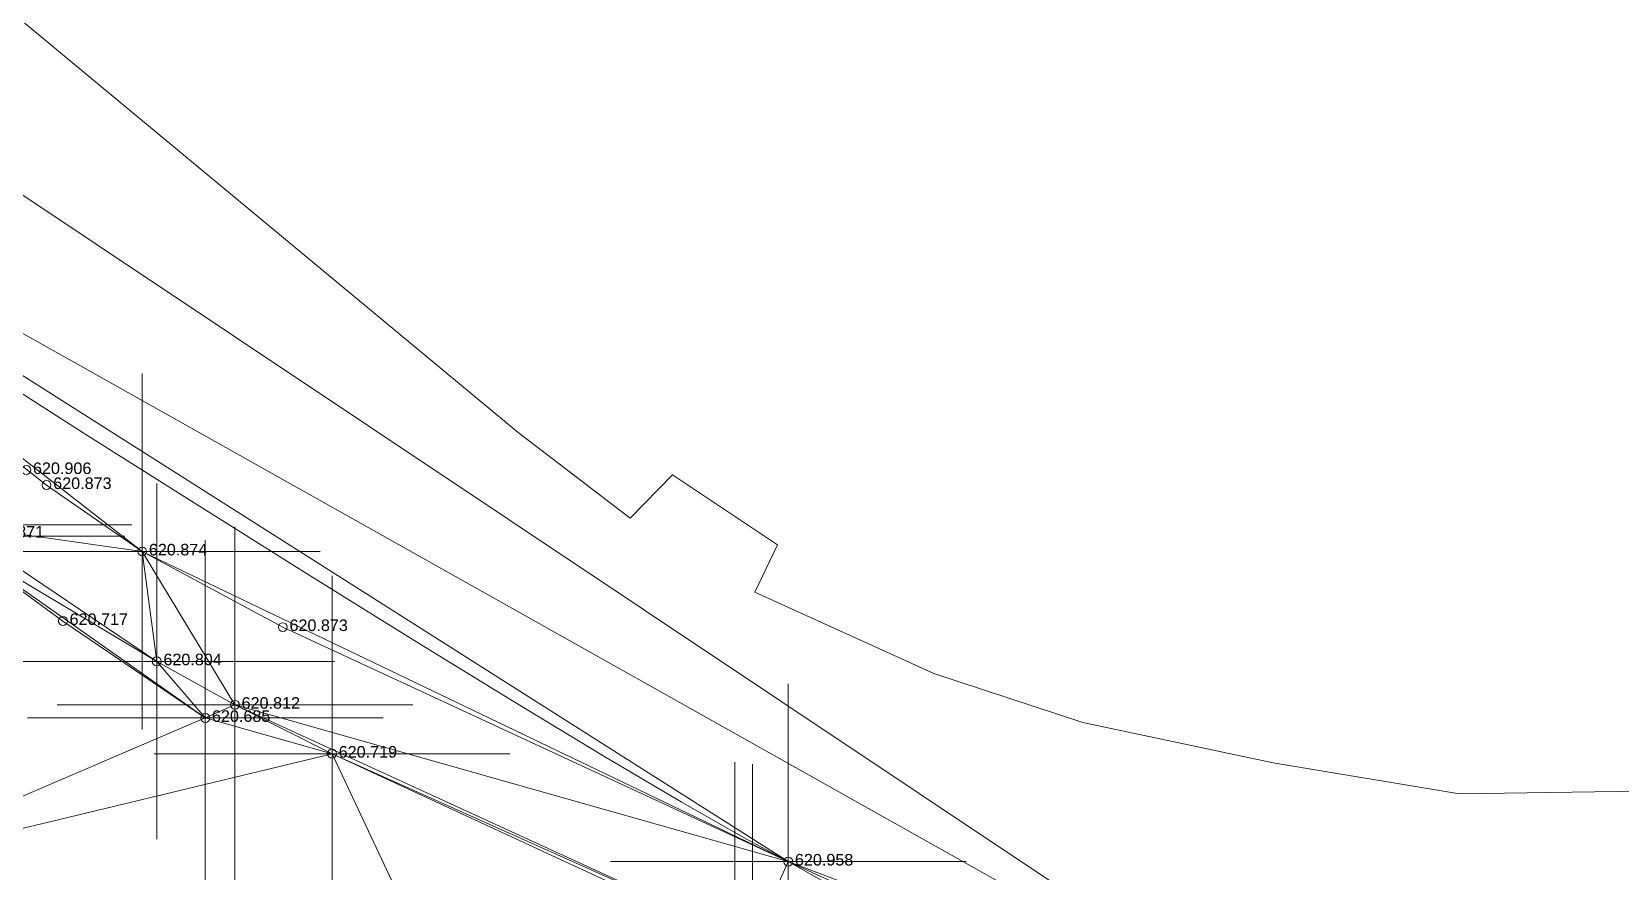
# Model space of a CAD drawing. Header units: metres. Extents: x 7511918 to 7512107, y 4692231 to 4692386.
# Drawn here: x 7512010.97 to 7512037.75, y 4692343.72 to 4692357.88 of the extents above; entities that cross this region are included whole.
import ezdxf

# ---------------------------------------------------------------- set-up
doc = ezdxf.new("R2010")
doc.units = ezdxf.units.M
for name, color, linetype, lineweight in [('Asfallt', 97, 'Continuous', 0), ('asfalt pikat', 97, 'Continuous', 0), ('germimi  modeli pikat', 1, 'Continuous', 0), ('germimi modeli trek', 1, 'Continuous', 0), ('Parcela Fqinje', 251, 'Continuous', 0), ('terreni  pikat modelit', 133, 'Continuous', 0), ('terreni trek modelit', 132, 'Continuous', 0), ('trotuar', 155, 'Continuous', 0), ('trotuar pikat', 155, 'Continuous', 0), ('vellimi  pikat', 97, 'Continuous', 0), ('vellimi  trek', 97, 'Continuous', 0), ('vellimi izo themelore', 97, 'Continuous', 0)]:
    doc.layers.add(name, color=color, linetype=linetype, lineweight=lineweight)
doc.styles.get("Standard").update_dxf_attribs({"font": 'arial.ttf'})

# ---------------------------------------------------------------- blocks, each defined once
blk = doc.blocks.new('*U26', base_point=(7512023.724, 4692343.88, 620.958))
at = {"layer": 'trotuar pikat', "linetype": 'ByBlock', "lineweight": -2}
blk.add_line((7512023.724, 4692343.88, 620.958), (7512023.724, 4692343.88, 620.958), dxfattribs=at)
blk.add_circle((7512023.724, 4692343.88, 620.958), 0.075, dxfattribs=at)
at = {"layer": 'trotuar pikat', "linetype": 'ByBlock', "insert": (7512023.8365, 4692343.91, 620.958), "char_height": 0.195, "attachment_point": 4}
blk.add_mtext('{\\C256;620.958}', dxfattribs=at)
blk = doc.blocks.new('*U36', base_point=(7512015.201, 4692347.835, 620.873))
at = {"layer": 'trotuar pikat', "linetype": 'ByBlock', "lineweight": -2}
blk.add_line((7512015.201, 4692347.835, 620.873), (7512015.201, 4692347.835, 620.873), dxfattribs=at)
blk.add_circle((7512015.201, 4692347.835, 620.873), 0.075, dxfattribs=at)
at = {"layer": 'trotuar pikat', "linetype": 'ByBlock', "insert": (7512015.3135, 4692347.865, 620.873), "char_height": 0.195, "attachment_point": 4}
blk.add_mtext('{\\C256;620.873}', dxfattribs=at)
blk = doc.blocks.new('*U37', base_point=(7512014.394, 4692346.525, 620.812))
at = {"layer": 'trotuar pikat', "linetype": 'ByBlock', "lineweight": -2}
blk.add_line((7512014.394, 4692346.525, 620.812), (7512014.394, 4692346.525, 620.812), dxfattribs=at)
blk.add_circle((7512014.394, 4692346.525, 620.812), 0.075, dxfattribs=at)
at = {"layer": 'trotuar pikat', "linetype": 'ByBlock', "insert": (7512014.5065, 4692346.555, 620.812), "char_height": 0.195, "attachment_point": 4}
blk.add_mtext('{\\C256;620.812}', dxfattribs=at)
blk = doc.blocks.new('*U38', base_point=(7512013.075, 4692347.258, 620.804))
at = {"layer": 'trotuar pikat', "linetype": 'ByBlock', "lineweight": -2}
blk.add_line((7512013.075, 4692347.258, 620.804), (7512013.075, 4692347.258, 620.804), dxfattribs=at)
blk.add_circle((7512013.075, 4692347.258, 620.804), 0.075, dxfattribs=at)
at = {"layer": 'trotuar pikat', "linetype": 'ByBlock', "insert": (7512013.1875, 4692347.288, 620.804), "char_height": 0.195, "attachment_point": 4}
blk.add_mtext('{\\C256;620.804}', dxfattribs=at)
blk = doc.blocks.new('*U39', base_point=(7512012.83, 4692349.111, 620.874))
at = {"layer": 'trotuar pikat', "linetype": 'ByBlock', "lineweight": -2}
blk.add_line((7512012.83, 4692349.111, 620.874), (7512012.83, 4692349.111, 620.874), dxfattribs=at)
blk.add_circle((7512012.83, 4692349.111, 620.874), 0.075, dxfattribs=at)
at = {"layer": 'trotuar pikat', "linetype": 'ByBlock', "insert": (7512012.9425, 4692349.141, 620.874), "char_height": 0.195, "attachment_point": 4}
blk.add_mtext('{\\C256;620.874}', dxfattribs=at)
blk = doc.blocks.new('*U40', base_point=(7512011.217, 4692350.231, 620.873))
at = {"layer": 'trotuar pikat', "linetype": 'ByBlock', "lineweight": -2}
blk.add_line((7512011.217, 4692350.231, 620.873), (7512011.217, 4692350.231, 620.873), dxfattribs=at)
blk.add_circle((7512011.217, 4692350.231, 620.873), 0.075, dxfattribs=at)
at = {"layer": 'trotuar pikat', "linetype": 'ByBlock', "insert": (7512011.3295, 4692350.261, 620.873), "char_height": 0.195, "attachment_point": 4}
blk.add_mtext('{\\C256;620.873}', dxfattribs=at)
blk = doc.blocks.new('*U43', base_point=(7512011.493, 4692347.938, 620.717))
at = {"layer": 'asfalt pikat', "linetype": 'ByBlock', "lineweight": -2}
blk.add_line((7512011.493, 4692347.938, 620.717), (7512011.493, 4692347.938, 620.717), dxfattribs=at)
blk.add_circle((7512011.493, 4692347.938, 620.717), 0.075, dxfattribs=at)
at = {"layer": 'asfalt pikat', "linetype": 'ByBlock', "insert": (7512011.6055, 4692347.968, 620.717), "char_height": 0.195, "attachment_point": 4}
blk.add_mtext('{\\C256;620.717}', dxfattribs=at)
blk = doc.blocks.new('*U44', base_point=(7512013.894, 4692346.303, 620.685))
at = {"layer": 'asfalt pikat', "linetype": 'ByBlock', "lineweight": -2}
blk.add_line((7512013.894, 4692346.303, 620.685), (7512013.894, 4692346.303, 620.685), dxfattribs=at)
blk.add_circle((7512013.894, 4692346.303, 620.685), 0.075, dxfattribs=at)
at = {"layer": 'asfalt pikat', "linetype": 'ByBlock', "insert": (7512014.0065, 4692346.333, 620.685), "char_height": 0.195, "attachment_point": 4}
blk.add_mtext('{\\C256;620.685}', dxfattribs=at)
blk = doc.blocks.new('*U45', base_point=(7512016.031, 4692345.7, 620.719))
at = {"layer": 'asfalt pikat', "linetype": 'ByBlock', "lineweight": -2}
blk.add_line((7512016.031, 4692345.7, 620.719), (7512016.031, 4692345.7, 620.719), dxfattribs=at)
blk.add_circle((7512016.031, 4692345.7, 620.719), 0.075, dxfattribs=at)
at = {"layer": 'asfalt pikat', "linetype": 'ByBlock', "insert": (7512016.1435, 4692345.73, 620.719), "char_height": 0.195, "attachment_point": 4}
blk.add_mtext('{\\C256;620.719}', dxfattribs=at)
blk = doc.blocks.new('*U341', base_point=(7512010.08, 4692349.413, 620.871))
at = {"layer": 'trotuar pikat', "linetype": 'ByBlock', "lineweight": -2}
blk.add_line((7512010.08, 4692349.413, 620.871), (7512010.08, 4692349.413, 620.871), dxfattribs=at)
blk.add_circle((7512010.08, 4692349.413, 620.871), 0.075, dxfattribs=at)
at = {"layer": 'trotuar pikat', "linetype": 'ByBlock', "insert": (7512010.1925, 4692349.443, 620.871), "char_height": 0.195, "attachment_point": 4}
blk.add_mtext('{\\C256;620.871}', dxfattribs=at)
blk = doc.blocks.new('*U342', base_point=(7512010.876, 4692350.484, 620.906))
at = {"layer": 'trotuar pikat', "linetype": 'ByBlock', "lineweight": -2}
blk.add_line((7512010.876, 4692350.484, 620.906), (7512010.876, 4692350.484, 620.906), dxfattribs=at)
blk.add_circle((7512010.876, 4692350.484, 620.906), 0.075, dxfattribs=at)
at = {"layer": 'trotuar pikat', "linetype": 'ByBlock', "insert": (7512010.9885, 4692350.514, 620.906), "char_height": 0.195, "attachment_point": 4}
blk.add_mtext('{\\C256;620.906}', dxfattribs=at)

msp = doc.modelspace()

# ---------------------------------------------------------------- linework, layer by layer
at = {"layer": 'Asfallt'}
msp.add_polyline3d([(7512032.133, 4692338.989, 620.799), (7512022.821, 4692342.556, 620.734), (7512016.031, 4692345.7, 620.719), (7512013.894, 4692346.303, 620.685), (7512011.493, 4692347.938, 620.717), (7512009.538, 4692349.372, 620.639), (7512000.086, 4692357.084, 620.646), (7511983.357, 4692371.604, 620.635), (7511979.545, 4692367.785, 620.538), (7511993.109, 4692355.881, 620.486), (7512002.953, 4692347.506, 620.551), (7512007.926, 4692343.747, 620.612), (7512015.974, 4692339.477, 620.697), (7512019.795, 4692337.693, 620.722), (7512029.736, 4692333.842, 620.707), (7512032.133, 4692338.989, 620.799)], dxfattribs=at)
at = {"layer": 'germimi  modeli pikat', "color": 1, "linetype": 'Continuous', "lineweight": 0}
for p, q in [((7512012.83, 4692348.261, 620.874), (7512012.83, 4692349.961, 620.874)), ((7512011.98, 4692349.111, 620.874), (7512013.68, 4692349.111, 620.874)), ((7512013.075, 4692346.408, 620.804), (7512013.075, 4692348.108, 620.804)), ((7512014.394, 4692345.675, 620.812), (7512014.394, 4692347.375, 620.812)), ((7512012.225, 4692347.258, 620.804), (7512013.925, 4692347.258, 620.804)), ((7512013.894, 4692345.453, 620.685), (7512013.894, 4692347.153, 620.685)), ((7512016.031, 4692344.85, 620.719), (7512016.031, 4692346.55, 620.719)), ((7512013.044, 4692346.303, 620.685), (7512014.744, 4692346.303, 620.685)), ((7512013.544, 4692346.525, 620.812), (7512015.244, 4692346.525, 620.812)), ((7512015.181, 4692345.7, 620.719), (7512016.881, 4692345.7, 620.719)), ((7512023.724, 4692343.03, 620.958), (7512023.724, 4692344.73, 620.958)), ((7512022.874, 4692343.88, 620.958), (7512024.574, 4692343.88, 620.958))]:
    msp.add_line(p, q, dxfattribs=at)
at = {"layer": 'germimi modeli trek', "color": 1, "linetype": 'Continuous', "lineweight": 0}
for points in [[(7512012.83, 4692349.111, 620.874), (7512001.076, 4692358.261, 620.755), (7512009.657, 4692349.561, 620.774)], [(7512023.724, 4692343.88, 620.958), (7512001.076, 4692358.261, 620.755), (7512012.83, 4692349.111, 620.874)], [(7512009.657, 4692349.561, 620.774), (7512009.538, 4692349.372, 620.639), (7512013.075, 4692347.258, 620.804)], [(7512013.075, 4692347.258, 620.804), (7512012.83, 4692349.111, 620.874), (7512009.657, 4692349.561, 620.774)], [(7512009.538, 4692349.372, 620.639), (7512007.926, 4692343.747, 620.612), (7512013.894, 4692346.303, 620.685)], [(7512013.894, 4692346.303, 620.685), (7512013.075, 4692347.258, 620.804), (7512009.538, 4692349.372, 620.639)], [(7512012.83, 4692349.111, 620.874), (7512013.075, 4692347.258, 620.804), (7512014.394, 4692346.525, 620.812)], [(7512023.724, 4692343.88, 620.958), (7512012.83, 4692349.111, 620.874), (7512014.394, 4692346.525, 620.812)], [(7512013.075, 4692347.258, 620.804), (7512013.894, 4692346.303, 620.685), (7512014.394, 4692346.525, 620.812)], [(7512016.031, 4692345.7, 620.719), (7512013.894, 4692346.303, 620.685), (7512007.926, 4692343.747, 620.612)], [(7512014.394, 4692346.525, 620.812), (7512013.894, 4692346.303, 620.685), (7512016.031, 4692345.7, 620.719)], [(7512016.031, 4692345.7, 620.719), (7512023.121, 4692342.523, 620.854), (7512014.394, 4692346.525, 620.812)], [(7512023.724, 4692343.88, 620.958), (7512014.394, 4692346.525, 620.812), (7512023.121, 4692342.523, 620.854)], [(7512016.031, 4692345.7, 620.719), (7512007.926, 4692343.747, 620.612), (7512019.795, 4692337.693, 620.722)], [(7512016.031, 4692345.7, 620.719), (7512022.821, 4692342.556, 620.734), (7512023.121, 4692342.523, 620.854)], [(7512019.795, 4692337.693, 620.722), (7512022.821, 4692342.556, 620.734), (7512016.031, 4692345.7, 620.719)], [(7512032.228, 4692339.072, 620.891), (7512023.724, 4692343.88, 620.958), (7512023.121, 4692342.523, 620.854)], [(7512032.228, 4692339.072, 620.891), (7512032.862, 4692340.402, 620.979), (7512023.724, 4692343.88, 620.958)], [(7512019.795, 4692337.693, 620.722), (7512007.926, 4692343.747, 620.612), (7512007.882, 4692343.688, 620.67)]]:
    msp.add_3dface(points, dxfattribs=at)
at = {"layer": 'Parcela Fqinje', "elevation": 609.752, "flags": 128}
msp.add_lwpolyline([(7511974.444, 4692386.499), (7511982.192, 4692379.356), (7511989.322, 4692375.776), (7512002.111, 4692365.206), (7512002.731, 4692365.836), (7512004.481, 4692364.366), (7512004.091, 4692363.636), (7512019.171, 4692351.116), (7512021.061, 4692349.675), (7512021.771, 4692350.405), (7512023.541, 4692349.225), (7512023.161, 4692348.425), (7512026.181, 4692347.055), (7512028.691, 4692346.225), (7512031.9, 4692345.545), (7512035.04, 4692345.025), (7512038.46, 4692345.075)], dxfattribs=at)
at = {"layer": 'terreni  pikat modelit', "color": 133, "linetype": 'Continuous', "lineweight": 0}
for p, q in [((7512012.83, 4692348.261, 620.874), (7512012.83, 4692349.961, 620.874)), ((7512011.98, 4692349.111, 620.874), (7512013.68, 4692349.111, 620.874)), ((7512013.075, 4692346.408, 620.804), (7512013.075, 4692348.108, 620.804)), ((7512014.394, 4692345.675, 620.812), (7512014.394, 4692347.375, 620.812)), ((7512012.225, 4692347.258, 620.804), (7512013.925, 4692347.258, 620.804)), ((7512013.894, 4692345.453, 620.685), (7512013.894, 4692347.153, 620.685)), ((7512016.031, 4692344.85, 620.719), (7512016.031, 4692346.55, 620.719)), ((7512013.044, 4692346.303, 620.685), (7512014.744, 4692346.303, 620.685)), ((7512013.544, 4692346.525, 620.812), (7512015.244, 4692346.525, 620.812)), ((7512015.181, 4692345.7, 620.719), (7512016.881, 4692345.7, 620.719)), ((7512023.724, 4692343.03, 620.958), (7512023.724, 4692344.73, 620.958)), ((7512022.874, 4692343.88, 620.958), (7512024.574, 4692343.88, 620.958))]:
    msp.add_line(p, q, dxfattribs=at)
at = {"layer": 'terreni trek modelit', "color": 132, "linetype": 'Continuous', "lineweight": 0}
for points in [[(7512032.862, 4692340.402, 620.979), (7511984.329, 4692372.808, 620.789), (7512001.076, 4692358.261, 620.755)], [(7512012.83, 4692349.111, 620.874), (7512001.076, 4692358.261, 620.755), (7512009.657, 4692349.561, 620.774)], [(7512032.862, 4692340.402, 620.979), (7512001.076, 4692358.261, 620.755), (7512023.724, 4692343.88, 620.958)], [(7512023.724, 4692343.88, 620.958), (7512001.076, 4692358.261, 620.755), (7512012.83, 4692349.111, 620.874)], [(7512009.657, 4692349.561, 620.774), (7512009.538, 4692349.372, 620.639), (7512013.075, 4692347.258, 620.804)], [(7512013.075, 4692347.258, 620.804), (7512012.83, 4692349.111, 620.874), (7512009.657, 4692349.561, 620.774)], [(7512009.538, 4692349.372, 620.639), (7512007.926, 4692343.747, 620.612), (7512013.894, 4692346.303, 620.685)], [(7512013.894, 4692346.303, 620.685), (7512013.075, 4692347.258, 620.804), (7512009.538, 4692349.372, 620.639)], [(7512012.83, 4692349.111, 620.874), (7512013.075, 4692347.258, 620.804), (7512014.394, 4692346.525, 620.812)], [(7512023.724, 4692343.88, 620.958), (7512012.83, 4692349.111, 620.874), (7512014.394, 4692346.525, 620.812)], [(7512013.075, 4692347.258, 620.804), (7512013.894, 4692346.303, 620.685), (7512014.394, 4692346.525, 620.812)], [(7512016.031, 4692345.7, 620.719), (7512013.894, 4692346.303, 620.685), (7512007.926, 4692343.747, 620.612)], [(7512014.394, 4692346.525, 620.812), (7512013.894, 4692346.303, 620.685), (7512016.031, 4692345.7, 620.719)], [(7512016.031, 4692345.7, 620.719), (7512023.121, 4692342.523, 620.854), (7512014.394, 4692346.525, 620.812)], [(7512023.724, 4692343.88, 620.958), (7512014.394, 4692346.525, 620.812), (7512023.121, 4692342.523, 620.854)], [(7512016.031, 4692345.7, 620.719), (7512007.926, 4692343.747, 620.612), (7512019.795, 4692337.693, 620.722)], [(7512016.031, 4692345.7, 620.719), (7512022.821, 4692342.556, 620.734), (7512023.121, 4692342.523, 620.854)], [(7512019.795, 4692337.693, 620.722), (7512022.821, 4692342.556, 620.734), (7512016.031, 4692345.7, 620.719)], [(7512032.228, 4692339.072, 620.891), (7512023.724, 4692343.88, 620.958), (7512023.121, 4692342.523, 620.854)], [(7512032.228, 4692339.072, 620.891), (7512032.862, 4692340.402, 620.979), (7512023.724, 4692343.88, 620.958)], [(7512019.795, 4692337.693, 620.722), (7512007.926, 4692343.747, 620.612), (7512007.882, 4692343.688, 620.67)]]:
    msp.add_3dface(points, dxfattribs=at)
at = {"layer": 'trotuar'}
msp.add_polyline3d([(7512032.228, 4692339.072, 620.891), (7512023.121, 4692342.523, 620.854), (7512014.394, 4692346.525, 620.812), (7512013.075, 4692347.258, 620.804), (7512009.657, 4692349.561, 620.774), (7512000.141, 4692357.166, 620.72), (7511983.346, 4692371.786, 620.769), (7511984.329, 4692372.808, 620.789), (7512001.076, 4692358.261, 620.755), (7512011.217, 4692350.231, 620.873), (7512012.83, 4692349.111, 620.874), (7512015.201, 4692347.835, 620.873), (7512023.724, 4692343.88, 620.958), (7512032.862, 4692340.402, 620.979)], close=True, dxfattribs=at)
at = {"layer": 'vellimi  pikat', "color": 97, "linetype": 'Continuous', "lineweight": 0}
for p, q in [((7512012.83, 4692346.111), (7512012.83, 4692352.111)), ((7512013.075, 4692344.258), (7512013.075, 4692350.258)), ((7512006.657, 4692349.561), (7512012.657, 4692349.561)), ((7512014.394, 4692343.525), (7512014.394, 4692349.525)), ((7512006.538, 4692349.372), (7512012.538, 4692349.372)), ((7512013.894, 4692343.303), (7512013.894, 4692349.303)), ((7512009.83, 4692349.111), (7512015.83, 4692349.111)), ((7512016.031, 4692342.7), (7512016.031, 4692348.7)), ((7512010.075, 4692347.258), (7512016.075, 4692347.258)), ((7512023.724, 4692340.88), (7512023.724, 4692346.88)), ((7512010.894, 4692346.303), (7512016.894, 4692346.303)), ((7512011.394, 4692346.525), (7512017.394, 4692346.525)), ((7512013.031, 4692345.7), (7512019.031, 4692345.7)), ((7512022.821, 4692339.556), (7512022.821, 4692345.556)), ((7512023.121, 4692339.523), (7512023.121, 4692345.523)), ((7512020.724, 4692343.88), (7512026.724, 4692343.88))]:
    msp.add_line(p, q, dxfattribs=at)
at = {"layer": 'vellimi  trek', "color": 97, "linetype": 'Continuous', "lineweight": 0}
for points in [[(7512001.076, 4692358.261), (7512009.657, 4692349.561), (7512012.83, 4692349.111)], [(7512001.076, 4692358.261), (7512012.83, 4692349.111), (7512023.724, 4692343.88)], [(7512013.075, 4692347.258), (7512009.657, 4692349.561), (7512009.538, 4692349.372)], [(7512013.075, 4692347.258), (7512012.83, 4692349.111), (7512009.657, 4692349.561)], [(7512013.894, 4692346.303), (7512009.538, 4692349.372), (7512007.926, 4692343.747)], [(7512013.894, 4692346.303), (7512013.075, 4692347.258), (7512009.538, 4692349.372)], [(7512012.83, 4692349.111), (7512013.075, 4692347.258), (7512014.394, 4692346.525)], [(7512023.724, 4692343.88), (7512012.83, 4692349.111), (7512014.394, 4692346.525)], [(7512013.075, 4692347.258), (7512013.894, 4692346.303), (7512014.394, 4692346.525)], [(7512016.031, 4692345.7), (7512013.894, 4692346.303), (7512007.926, 4692343.747)], [(7512013.894, 4692346.303), (7512016.031, 4692345.7), (7512014.394, 4692346.525)], [(7512023.724, 4692343.88), (7512014.394, 4692346.525), (7512023.121, 4692342.523)], [(7512014.394, 4692346.525), (7512016.031, 4692345.7), (7512023.121, 4692342.523)], [(7512019.795, 4692337.693), (7512016.031, 4692345.7), (7512007.926, 4692343.747)], [(7512016.031, 4692345.7), (7512022.821, 4692342.556), (7512023.121, 4692342.523)], [(7512019.795, 4692337.693), (7512022.821, 4692342.556), (7512016.031, 4692345.7)], [(7512032.228, 4692339.072), (7512023.724, 4692343.88), (7512023.121, 4692342.523)], [(7512032.228, 4692339.072), (7512032.862, 4692340.402), (7512023.724, 4692343.88)], [(7512019.795, 4692337.693), (7512007.926, 4692343.747), (7512007.882, 4692343.688)]]:
    msp.add_3dface(points, dxfattribs=at)
at = {"layer": 'vellimi izo themelore', "color": 97, "linetype": 'Continuous', "lineweight": 0}
msp.add_lwpolyline([(7512024.814, 4692343.38), (7512023.724, 4692343.88), (7512022.969, 4692344.285), (7512021.918, 4692344.887), (7512020.615, 4692345.659), (7512019.104, 4692346.574), (7512017.427, 4692347.604), (7512015.627, 4692348.722), (7512013.749, 4692349.902), (7512011.835, 4692351.114), (7512009.929, 4692352.334)], dxfattribs=at)

# ---------------------------------------------------------------- block references
at = {"layer": 'asfalt pikat'}
for name, p in [('*U43', (7512011.493, 4692347.938, 620.717)), ('*U44', (7512013.894, 4692346.303, 620.685)), ('*U45', (7512016.031, 4692345.7, 620.719))]:
    msp.add_blockref(name, p, dxfattribs=at)
at = {"layer": 'trotuar pikat'}
for name, p in [('*U342', (7512010.876, 4692350.484, 620.906)), ('*U40', (7512011.217, 4692350.231, 620.873)), ('*U341', (7512010.08, 4692349.413, 620.871)), ('*U39', (7512012.83, 4692349.111, 620.874)), ('*U36', (7512015.201, 4692347.835, 620.873)), ('*U38', (7512013.075, 4692347.258, 620.804)), ('*U37', (7512014.394, 4692346.525, 620.812)), ('*U26', (7512023.724, 4692343.88, 620.958))]:
    msp.add_blockref(name, p, dxfattribs=at)

doc.saveas('drawing.dxf')
